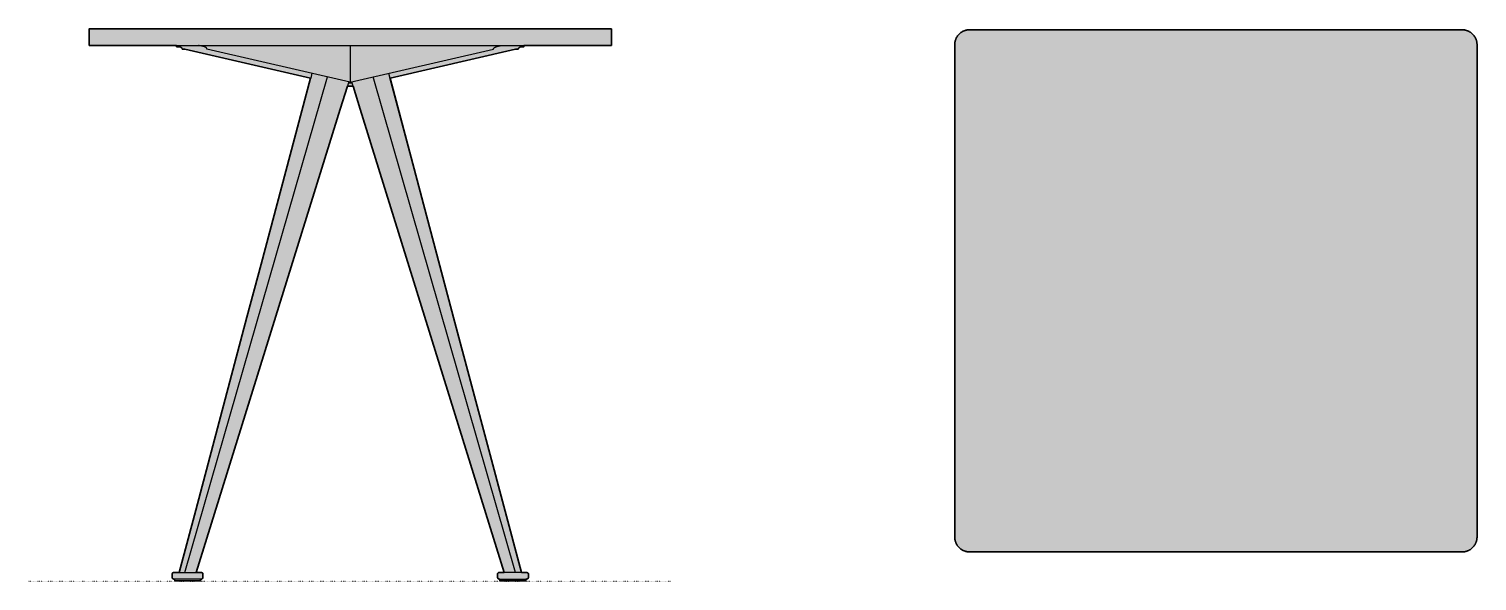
# Model space of a CAD drawing. Header units: millimetres. Extents: x 0 to 1941, y 0 to 740.
import ezdxf

# ---------------------------------------------------------------- set-up
doc = ezdxf.new("R2010")
doc.units = ezdxf.units.MM
doc.linetypes.add('Dots', pattern=[1, 0, -1])
doc.layers.add('Blocks', color=7, linetype='Continuous')
doc.layers.add('Blocks$Fill', color=7, linetype='Continuous', true_color=0xffffff)
for name, color, linetype, lineweight, true_color in [('Blocks$Inner', 7, 'Continuous', 25, 0x007f00), ('Blocks$Outline', 7, 'Continuous', 35, 0xff3f3f), ('Groud', 7, 'Dots', 25, 0x243775)]:
    doc.layers.add(name, color=color, linetype=linetype, lineweight=lineweight, true_color=true_color)

# ---------------------------------------------------------------- blocks, each defined once
blk = doc.blocks.new('Pyramid 21 Dining Table Top')
at = {"layer": 'Blocks$Fill'}
blk.add_hatch(color=256, dxfattribs=at).paths.add_polyline_path([(0, 660), (0, 0), (0, -0.7), (0, -1.3), (0.1, -2), (0.2, -2.6), (0.3, -3.3), (0.4, -3.9), (0.5, -4.5), (0.7, -5.2), (0.9, -5.8), (1.1, -6.4), (1.3, -7), (1.5, -7.6), (1.8, -8.2), (2.1, -8.8), (2.4, -9.4), (2.7, -10), (3, -10.6), (3.4, -11.1), (3.8, -11.7), (4.2, -12.2), (4.6, -12.7), (5, -13.2), (5.4, -13.7), (5.9, -14.1), (6.3, -14.6), (6.8, -15), (7.3, -15.4), (7.8, -15.8), (8.3, -16.2), (8.9, -16.6), (9.4, -17), (10, -17.3), (10.6, -17.6), (11.2, -17.9), (11.8, -18.2), (12.4, -18.5), (13, -18.7), (13.6, -18.9), (14.2, -19.1), (14.8, -19.3), (15.5, -19.5), (16.1, -19.6), (16.7, -19.7), (17.4, -19.8), (18, -19.9), (18.7, -20), (19.3, -20), (20, -20), (680, -20), (680.7, -20), (681.3, -19.9), (682, -19.9), (682.6, -19.8), (683.3, -19.7), (683.9, -19.6), (684.5, -19.5), (685.2, -19.3), (685.8, -19.1), (686.4, -18.9), (687, -18.7), (687.6, -18.5), (688.2, -18.2), (688.8, -17.9), (689.4, -17.6), (690, -17.3), (690.6, -17), (691.1, -16.6), (691.7, -16.2), (692.2, -15.8), (692.7, -15.4), (693.2, -15), (693.7, -14.6), (694.1, -14.1), (694.6, -13.7), (695, -13.2), (695.4, -12.7), (695.8, -12.2), (696.2, -11.7), (696.6, -11.1), (697, -10.6), (697.3, -10), (697.6, -9.4), (697.9, -8.8), (698.2, -8.2), (698.5, -7.6), (698.7, -7), (698.9, -6.4), (699.1, -5.8), (699.3, -5.2), (699.5, -4.5), (699.6, -3.9), (699.7, -3.3), (699.8, -2.6), (699.9, -2), (700, -1.3), (700, -0.7), (700, 0), (700, 660), (700, 660.7), (699.9, 661.3), (699.9, 662), (699.8, 662.6), (699.7, 663.3), (699.6, 663.9), (699.5, 664.6), (699.3, 665.2), (699.1, 665.8), (698.9, 666.4), (698.7, 667), (698.5, 667.6), (698.2, 668.2), (697.9, 668.8), (697.6, 669.4), (697.3, 670), (697, 670.6), (696.6, 671.1), (696.2, 671.7), (695.8, 672.2), (695.4, 672.7), (695, 673.2), (694.6, 673.7), (694.1, 674.1), (693.7, 674.6), (693.2, 675), (692.7, 675.5), (692.2, 675.9), (691.7, 676.2), (691.1, 676.6), (690.6, 677), (690, 677.3), (689.4, 677.6), (688.8, 677.9), (688.2, 678.2), (687.6, 678.5), (687, 678.7), (686.4, 678.9), (685.8, 679.1), (685.2, 679.3), (684.5, 679.5), (683.9, 679.6), (683.3, 679.7), (682.6, 679.8), (682, 679.9), (681.3, 680), (680.7, 680), (680, 680), (20, 680), (19.3, 680), (18.7, 680), (18, 679.9), (17.4, 679.8), (16.7, 679.7), (16.1, 679.6), (15.4, 679.5), (14.8, 679.3), (14.2, 679.1), (13.6, 678.9), (13, 678.7), (12.4, 678.5), (11.8, 678.2), (11.2, 677.9), (10.6, 677.6), (10, 677.3), (9.4, 677), (8.9, 676.6), (8.3, 676.2), (7.8, 675.8), (7.3, 675.4), (6.8, 675), (6.3, 674.6), (5.9, 674.1), (5.4, 673.7), (5, 673.2), (4.5, 672.7), (4.1, 672.2), (3.8, 671.7), (3.4, 671.1), (3, 670.6), (2.7, 670), (2.4, 669.4), (2.1, 668.8), (1.8, 668.2), (1.5, 667.6), (1.3, 667), (1.1, 666.4), (0.9, 665.8), (0.7, 665.2), (0.5, 664.5), (0.4, 663.9), (0.3, 663.3), (0.2, 662.6), (0.1, 662), (0, 661.3), (0, 660.7)], flags=0)
at = {"layer": 'Blocks$Inner'}
for points in [[(680, 680), (20, 680)], [(0, 660), (0, 0)], [(700, 0), (700, 660)], [(20, -20), (680, -20)]]:
    blk.add_lwpolyline(points, dxfattribs=at)
for points in [[(20, 680), (14.6, 680), (5.4, 674.6), (0, 665.4), (0, 660)], [(700, 660), (700, 665.4), (694.6, 674.6), (685.3, 680), (680, 680)], [(0, 0), (0, -5.4), (5.4, -14.6), (14.6, -20), (20, -20)], [(680, -20), (685.4, -20), (694.6, -14.6), (700, -5.3), (700, 0)]]:
    blk.add_open_spline(points, degree=2, dxfattribs=at)
at = {"layer": 'Blocks$Outline'}
for points in [[(680, 680), (20, 680)], [(0, 660), (0, 0)], [(700, 0), (700, 660)], [(20, -20), (680, -20)]]:
    blk.add_lwpolyline(points, dxfattribs=at)
for points in [[(20, 680), (14.6, 680), (5.4, 674.6), (0, 665.4), (0, 660)], [(700, 660), (700, 665.4), (694.6, 674.6), (685.3, 680), (680, 680)], [(0, 0), (0, -5.4), (5.4, -14.6), (14.6, -20), (20, -20)], [(680, -20), (685.4, -20), (694.6, -14.6), (700, -5.3), (700, 0)]]:
    blk.add_open_spline(points, degree=2, dxfattribs=at)
blk = doc.blocks.new('Pyramid 21 Dining Table Side')
at = {"layer": 'Blocks$Fill'}
blk.add_hatch(color=256, dxfattribs=at).paths.add_polyline_path([(663.4, 718.1), (780.6, 718.1), (780.6, 740.1), (80.6, 740.1), (80.6, 718.1), (197.8, 718.1), (197.8, 716.1), (203, 715.6), (203.1, 715.6), (203.3, 715.6), (203.4, 715.5), (203.5, 715.5), (203.6, 715.4), (203.7, 715.4), (203.8, 715.3), (203.9, 715.3), (204, 715.2), (204.1, 715.2), (204.1, 715.1), (204.2, 715.1), (204.2, 715.1), (204.3, 715), (204.3, 715), (204.4, 714.9), (204.4, 714.9), (204.5, 714.9), (204.5, 714.8), (204.6, 714.8), (204.6, 714.7), (204.6, 714.7), (204.7, 714.6), (204.7, 714.6), (204.8, 714.6), (204.8, 714.5), (204.8, 714.5), (204.9, 714.4), (204.9, 714.4), (205, 714.3), (205, 714.3), (205, 714.2), (205.1, 714.2), (205.1, 714.1), (205.2, 714), (205.2, 713.9), (205.3, 713.8), (205.3, 713.7), (205.4, 713.6), (205.4, 713.5), (205.4, 713.4), (205.5, 713.3), (205.5, 713.2), (205.5, 713.1), (208.9, 713.1), (377.3, 674.2), (201.2, 11.6), (195.2, 11.6), (195, 11.5), (194.8, 11.5), (194.6, 11.5), (194.4, 11.5), (194.2, 11.5), (194, 11.4), (193.9, 11.4), (193.8, 11.4), (193.7, 11.3), (193.6, 11.3), (193.6, 11.3), (193.5, 11.3), (193.4, 11.3), (193.3, 11.2), (193.3, 11.2), (193.2, 11.2), (193.1, 11.1), (193.1, 11.1), (193, 11.1), (192.9, 11), (192.9, 11), (192.8, 11), (192.8, 10.9), (192.7, 10.9), (192.7, 10.9), (192.6, 10.8), (192.6, 10.8), (192.5, 10.7), (192.5, 10.7), (192.4, 10.7), (192.4, 10.6), (192.3, 10.6), (192.3, 10.5), (192.3, 10.5), (192.2, 10.4), (192.2, 10.4), (192.2, 10.3), (192.1, 10.3), (192.1, 10.2), (192.1, 10.2), (192, 10.1), (192, 10), (192, 10), (192, 9.9), (192, 9.9), (191.9, 9.8), (191.9, 9.7), (191.9, 9.7), (191.9, 9.6), (191.9, 9.5), (191.9, 9.5), (191.9, 9.4), (191.8, 9.3), (191.8, 9.3), (191.8, 9.2), (191.8, 9.1), (191.8, 5.1), (191.8, 4.9), (191.8, 4.8), (191.8, 4.8), (191.9, 4.7), (191.9, 4.6), (191.9, 4.6), (191.9, 4.5), (191.9, 4.4), (191.9, 4.4), (191.9, 4.3), (192, 4.2), (192, 4.2), (192, 4.1), (192, 4.1), (192, 4), (192.1, 4), (192.1, 3.9), (192.1, 3.8), (192.2, 3.8), (192.2, 3.7), (192.2, 3.7), (192.3, 3.6), (192.3, 3.6), (192.3, 3.5), (192.4, 3.5), (192.4, 3.5), (192.5, 3.4), (192.5, 3.4), (192.6, 3.3), (192.6, 3.3), (192.7, 3.2), (192.7, 3.2), (192.8, 3.2), (192.8, 3.1), (192.9, 3.1), (192.9, 3.1), (193, 3), (193.1, 3), (193.1, 3), (193.2, 2.9), (193.3, 2.9), (193.3, 2.9), (193.4, 2.9), (193.5, 2.8), (193.6, 2.8), (193.6, 2.8), (193.7, 2.8), (193.8, 2.7), (193.9, 2.7), (194, 2.7), (194.2, 2.6), (194.4, 2.6), (194.6, 2.6), (194.8, 2.6), (195.1, 2.5), (195.3, 0.1), (211.8, 0.1), (230.1, 0.1), (230, 2.6), (230.3, 2.6), (230.5, 2.6), (230.6, 2.6), (230.8, 2.6), (231, 2.6), (231.1, 2.6), (231.2, 2.7), (231.2, 2.7), (231.3, 2.7), (231.4, 2.7), (231.5, 2.7), (231.5, 2.8), (231.6, 2.8), (231.7, 2.8), (231.8, 2.8), (231.8, 2.9), (231.9, 2.9), (231.9, 2.9), (232, 2.9), (232.1, 3), (232.1, 3), (232.2, 3), (232.2, 3.1), (232.3, 3.1), (232.4, 3.2), (232.4, 3.2), (232.5, 3.2), (232.5, 3.3), (232.5, 3.3), (232.6, 3.4), (232.6, 3.4), (232.7, 3.5), (232.7, 3.5), (232.8, 3.6), (232.8, 3.6), (232.8, 3.7), (232.9, 3.7), (232.9, 3.8), (232.9, 3.8), (233, 3.9), (233, 3.9), (233, 4), (233, 4.1), (233, 4.1), (233.1, 4.2), (233.1, 4.3), (233.1, 4.3), (233.1, 4.4), (233.1, 4.5), (233.1, 4.5), (233.2, 4.6), (233.2, 4.7), (233.2, 4.7), (233.2, 4.8), (233.2, 4.9), (233.2, 5), (233.2, 9.1), (233.2, 9.2), (233.2, 9.3), (233.2, 9.4), (233.2, 9.4), (233.2, 9.5), (233.1, 9.6), (233.1, 9.6), (233.1, 9.7), (233.1, 9.8), (233.1, 9.8), (233.1, 9.9), (233, 10), (233, 10), (233, 10.1), (233, 10.2), (233, 10.2), (232.9, 10.3), (232.9, 10.3), (232.9, 10.4), (232.8, 10.4), (232.8, 10.5), (232.8, 10.5), (232.7, 10.6), (232.7, 10.6), (232.6, 10.7), (232.6, 10.7), (232.5, 10.8), (232.5, 10.8), (232.5, 10.9), (232.4, 10.9), (232.4, 10.9), (232.3, 11), (232.2, 11), (232.2, 11.1), (232.1, 11.1), (232.1, 11.1), (232, 11.2), (231.9, 11.2), (231.9, 11.2), (231.8, 11.2), (231.8, 11.3), (231.7, 11.3), (231.6, 11.3), (231.5, 11.3), (231.5, 11.4), (231.4, 11.4), (231.3, 11.4), (231.2, 11.4), (231.2, 11.4), (231.1, 11.5), (231, 11.5), (230.8, 11.5), (230.6, 11.5), (230.5, 11.5), (230.3, 11.5), (230.1, 11.6), (224.1, 11.6), (426.9, 663.2), (434.3, 663.2), (637.1, 11.6), (631, 11.5), (630.8, 11.5), (630.6, 11.5), (630.4, 11.5), (630.2, 11.5), (630.1, 11.5), (630.1, 11.4), (630, 11.4), (629.9, 11.4), (629.8, 11.4), (629.7, 11.4), (629.7, 11.3), (629.6, 11.3), (629.5, 11.3), (629.5, 11.3), (629.4, 11.2), (629.3, 11.2), (629.3, 11.2), (629.2, 11.2), (629.1, 11.1), (629.1, 11.1), (629, 11.1), (629, 11), (628.9, 11), (628.9, 10.9), (628.8, 10.9), (628.8, 10.9), (628.7, 10.8), (628.7, 10.8), (628.6, 10.7), (628.6, 10.7), (628.5, 10.6), (628.5, 10.6), (628.5, 10.5), (628.4, 10.5), (628.4, 10.4), (628.4, 10.4), (628.3, 10.3), (628.3, 10.3), (628.3, 10.2), (628.2, 10.2), (628.2, 10.1), (628.2, 10), (628.2, 10), (628.1, 9.9), (628.1, 9.8), (628.1, 9.8), (628.1, 9.7), (628.1, 9.6), (628.1, 9.6), (628.1, 9.5), (628, 9.4), (628, 9.4), (628, 9.3), (628, 9.2), (628, 9.1), (628, 5.1), (628, 4.9), (628, 4.8), (628, 4.7), (628, 4.7), (628.1, 4.6), (628.1, 4.5), (628.1, 4.5), (628.1, 4.4), (628.1, 4.3), (628.1, 4.3), (628.1, 4.2), (628.2, 4.1), (628.2, 4.1), (628.2, 4), (628.2, 3.9), (628.3, 3.9), (628.3, 3.8), (628.3, 3.8), (628.4, 3.7), (628.4, 3.7), (628.4, 3.6), (628.5, 3.6), (628.5, 3.5), (628.5, 3.5), (628.6, 3.4), (628.6, 3.4), (628.7, 3.3), (628.7, 3.3), (628.8, 3.2), (628.8, 3.2), (628.9, 3.2), (628.9, 3.1), (629, 3.1), (629, 3), (629.1, 3), (629.1, 3), (629.2, 2.9), (629.3, 2.9), (629.3, 2.9), (629.4, 2.9), (629.5, 2.8), (629.5, 2.8), (629.6, 2.8), (629.7, 2.8), (629.7, 2.7), (629.8, 2.7), (629.9, 2.7), (630, 2.7), (630.1, 2.7), (630.1, 2.6), (630.2, 2.6), (630.4, 2.6), (630.6, 2.6), (630.8, 2.6), (631, 2.6), (631.2, 2.6), (631.2, 2.6), (631.1, 0.1), (631.7, 0.1), (665.9, 0.1), (666.1, 2.5), (666.6, 2.6), (666.8, 2.6), (667, 2.6), (667.2, 2.7), (667.3, 2.7), (667.4, 2.7), (667.5, 2.8), (667.6, 2.8), (667.7, 2.8), (667.7, 2.8), (667.8, 2.9), (667.9, 2.9), (667.9, 2.9), (668, 2.9), (668.1, 3), (668.1, 3), (668.2, 3), (668.3, 3.1), (668.3, 3.1), (668.4, 3.1), (668.4, 3.2), (668.5, 3.2), (668.5, 3.2), (668.6, 3.3), (668.6, 3.3), (668.7, 3.4), (668.7, 3.4), (668.8, 3.5), (668.8, 3.5), (668.9, 3.5), (668.9, 3.6), (668.9, 3.6), (669, 3.7), (669, 3.7), (669.1, 3.8), (669.1, 3.8), (669.1, 3.9), (669.1, 4), (669.2, 4), (669.2, 4.1), (669.2, 4.1), (669.2, 4.2), (669.3, 4.2), (669.3, 4.3), (669.3, 4.4), (669.3, 4.4), (669.3, 4.5), (669.3, 4.6), (669.3, 4.6), (669.4, 4.7), (669.4, 4.8), (669.4, 4.8), (669.4, 4.9), (669.4, 5), (669.4, 9.1), (669.4, 9.2), (669.4, 9.3), (669.4, 9.3), (669.4, 9.4), (669.3, 9.5), (669.3, 9.5), (669.3, 9.6), (669.3, 9.7), (669.3, 9.7), (669.3, 9.8), (669.3, 9.9), (669.2, 9.9), (669.2, 10), (669.2, 10), (669.2, 10.1), (669.1, 10.2), (669.1, 10.2), (669.1, 10.3), (669.1, 10.3), (669, 10.4), (669, 10.4), (668.9, 10.5), (668.9, 10.5), (668.9, 10.6), (668.8, 10.6), (668.8, 10.7), (668.7, 10.7), (668.7, 10.7), (668.6, 10.8), (668.6, 10.8), (668.5, 10.9), (668.5, 10.9), (668.4, 10.9), (668.4, 11), (668.3, 11), (668.3, 11), (668.2, 11.1), (668.1, 11.1), (668.1, 11.1), (668, 11.2), (667.9, 11.2), (667.9, 11.2), (667.8, 11.3), (667.7, 11.3), (667.7, 11.3), (667.6, 11.3), (667.5, 11.3), (667.4, 11.4), (667.3, 11.4), (667.2, 11.4), (667, 11.5), (666.8, 11.5), (666.6, 11.5), (666.5, 11.5), (666.3, 11.5), (666.1, 11.6), (665.8, 11.6), (665.5, 11.6), (661.7, 11.6), (660, 11.6), (483.9, 674.2), (652.3, 713.1), (655.7, 713.1), (655.7, 713.2), (655.7, 713.3), (655.8, 713.4), (655.8, 713.5), (655.9, 713.6), (655.9, 713.7), (656, 713.8), (656, 713.9), (656.1, 714), (656.1, 714.1), (656.2, 714.2), (656.2, 714.2), (656.2, 714.3), (656.3, 714.3), (656.3, 714.4), (656.3, 714.4), (656.4, 714.5), (656.4, 714.5), (656.5, 714.6), (656.5, 714.6), (656.5, 714.6), (656.6, 714.7), (656.6, 714.7), (656.7, 714.8), (656.7, 714.8), (656.7, 714.9), (656.8, 714.9), (656.8, 714.9), (656.9, 715), (656.9, 715), (657, 715.1), (657, 715.1), (657.1, 715.1), (657.1, 715.2), (657.2, 715.2), (657.3, 715.3), (657.4, 715.3), (657.5, 715.4), (657.6, 715.4), (657.8, 715.5), (657.9, 715.5), (658, 715.6), (658.1, 715.6), (658.2, 715.6), (663.4, 716.1)], flags=0)
at = {"layer": 'Blocks$Inner'}
blk.add_line((652.3, 11.6, 0), (461.2, 675.8, 0), dxfattribs=at)
blk.add_lwpolyline([(80.6, 718.1), (780.6, 718.1), (780.6, 740.1), (80.6, 740.1)], close=True, dxfattribs=at)
for points in [[(197.8, 718.1), (197.8, 716.1), (203, 715.6), (203.1, 715.6), (203.3, 715.6), (203.4, 715.5), (203.5, 715.5), (203.6, 715.4), (203.7, 715.4), (203.8, 715.3), (203.9, 715.3), (204, 715.2), (204.1, 715.2), (204.1, 715.1), (204.2, 715.1), (204.2, 715.1), (204.3, 715), (204.3, 715), (204.4, 714.9), (204.4, 714.9), (204.5, 714.9), (204.5, 714.8), (204.6, 714.8), (204.6, 714.7), (204.6, 714.7), (204.7, 714.6), (204.7, 714.6), (204.8, 714.6), (204.8, 714.5), (204.8, 714.5), (204.9, 714.4), (204.9, 714.4), (205, 714.3), (205, 714.3), (205, 714.2), (205.1, 714.2), (205.1, 714.1), (205.2, 714), (205.2, 713.9), (205.3, 713.8), (205.3, 713.7), (205.4, 713.6), (205.4, 713.5), (205.4, 713.4), (205.5, 713.3), (205.5, 713.2), (205.5, 713.1), (208.9, 713.1), (377.6, 674.1)], [(430.6, 718.1), (430.6, 716.1), (430.6, 714.3), (430.6, 713.1), (430.6, 668.7), (238.6, 713.1), (238.6, 713.1), (238.6, 713.1), (238.6, 713.1), (238.6, 713.2), (238.6, 713.2), (238.6, 713.2), (238.6, 713.3), (238.6, 713.3), (238.6, 713.3), (238.6, 713.3), (238.6, 713.4), (238.6, 713.5), (238.6, 713.5), (238.6, 713.6), (238.5, 713.6), (238.5, 713.7), (238.5, 713.7), (238.5, 713.8), (238.5, 713.8), (238.4, 713.9), (238.4, 713.9), (238.4, 714), (238.3, 714), (238.3, 714.1), (238.3, 714.1), (238.2, 714.2), (238.2, 714.2), (238.2, 714.3), (238.1, 714.3), (238.1, 714.4), (238, 714.5), (237.9, 714.6), (237.8, 714.6), (237.7, 714.8), (237.6, 714.9), (237.4, 715), (237.3, 715.1), (237.1, 715.2), (237, 715.3), (236.9, 715.4), (236.7, 715.5), (236.6, 715.6), (236.4, 715.6), (236.3, 715.7), (236.1, 715.8), (235.8, 715.9), (235.5, 716.1), (235, 716.2), (234.6, 716.4), (234.1, 716.6), (233.7, 716.7), (233.2, 716.8), (232.8, 717), (232.3, 717.1), (231.9, 717.2), (231.3, 717.3), (230.7, 717.4), (229.5, 717.6), (228.3, 717.8), (227.1, 718.1)], [(430.6, 668.7), (622.6, 713.1), (622.6, 713.1), (622.6, 713.1), (622.6, 713.1), (622.6, 713.2), (622.6, 713.2), (622.6, 713.2), (622.6, 713.3), (622.6, 713.3), (622.6, 713.3), (622.6, 713.3), (622.6, 713.4), (622.6, 713.5), (622.6, 713.5), (622.7, 713.6), (622.7, 713.6), (622.7, 713.7), (622.7, 713.7), (622.7, 713.8), (622.8, 713.8), (622.8, 713.9), (622.8, 713.9), (622.9, 714), (622.9, 714), (622.9, 714.1), (622.9, 714.1), (623, 714.2), (623, 714.2), (623, 714.3), (623.1, 714.3), (623.2, 714.4), (623.2, 714.5), (623.3, 714.6), (623.4, 714.6), (623.5, 714.8), (623.7, 714.9), (623.8, 715), (623.9, 715.1), (624.1, 715.2), (624.2, 715.3), (624.4, 715.4), (624.5, 715.5), (624.7, 715.6), (624.8, 715.6), (625, 715.7), (625.1, 715.8), (625.4, 715.9), (625.8, 716.1), (626.2, 716.2), (626.6, 716.4), (627.1, 716.6), (627.5, 716.7), (628, 716.8), (628.4, 717), (628.9, 717.1), (629.4, 717.2), (629.9, 717.3), (630.5, 717.4), (631.7, 717.6), (632.9, 717.8), (634.1, 718.1)], [(483.5, 674.1), (652.3, 713.1), (655.7, 713.1), (655.7, 713.2), (655.7, 713.3), (655.8, 713.4), (655.8, 713.5), (655.9, 713.6), (655.9, 713.7), (656, 713.8), (656, 713.9), (656.1, 714), (656.1, 714.1), (656.2, 714.2), (656.2, 714.2), (656.2, 714.3), (656.3, 714.3), (656.3, 714.4), (656.3, 714.4), (656.4, 714.5), (656.4, 714.5), (656.5, 714.6), (656.5, 714.6), (656.5, 714.6), (656.6, 714.7), (656.6, 714.7), (656.7, 714.8), (656.7, 714.8), (656.7, 714.9), (656.8, 714.9), (656.8, 714.9), (656.9, 715), (656.9, 715), (657, 715.1), (657, 715.1), (657.1, 715.1), (657.1, 715.2), (657.2, 715.2), (657.3, 715.3), (657.4, 715.3), (657.5, 715.4), (657.6, 715.4), (657.8, 715.5), (657.9, 715.5), (658, 715.6), (658.1, 715.6), (658.2, 715.6), (663.4, 716.1), (663.4, 718.1)], [(379.3, 680.6), (377.6, 674.3)], [(482, 680.6), (483.6, 674.3)], [(201.2, 11.6), (223.5, 95), (292.1, 353.5), (311.3, 424.9), (377.4, 674.4)], [(208.9, 11.6), (400, 675.8)], [(428.7, 669.2), (417.3, 632.5), (224.1, 11.6)], [(434.3, 663.2), (431.9, 663.2), (429.3, 663.2), (426.9, 663.2)], [(433.1, 667.2), (431.9, 667.2), (429.3, 667.2), (428.1, 667.2)], [(432.5, 669.2), (443.9, 632.5), (637.1, 11.6)], [(660, 11.6), (614.4, 182.4), (569.1, 353.4), (526.4, 513.5), (483.8, 674.4)], [(195.1, 2.5), (195, 2.6), (194.8, 2.6), (194.6, 2.6), (194.4, 2.6), (194.2, 2.6), (194, 2.7), (193.9, 2.7), (193.8, 2.7), (193.7, 2.8), (193.6, 2.8), (193.6, 2.8), (193.5, 2.8), (193.4, 2.9), (193.3, 2.9), (193.3, 2.9), (193.2, 2.9), (193.1, 3), (193.1, 3), (193, 3), (192.9, 3.1), (192.9, 3.1), (192.8, 3.1), (192.8, 3.2), (192.7, 3.2), (192.7, 3.2), (192.6, 3.3), (192.6, 3.3), (192.5, 3.4), (192.5, 3.4), (192.4, 3.5), (192.4, 3.5), (192.3, 3.5), (192.3, 3.6), (192.3, 3.6), (192.2, 3.7), (192.2, 3.7), (192.2, 3.8), (192.1, 3.8), (192.1, 3.9), (192.1, 4), (192, 4), (192, 4.1), (192, 4.1), (192, 4.2), (192, 4.2), (191.9, 4.3), (191.9, 4.4), (191.9, 4.4), (191.9, 4.5), (191.9, 4.6), (191.9, 4.6), (191.9, 4.7), (191.8, 4.8), (191.8, 4.8), (191.8, 4.9), (191.8, 5), (191.8, 5.1), (191.8, 9.1), (191.8, 9.1), (191.8, 9.2), (191.8, 9.3), (191.8, 9.3), (191.9, 9.4), (191.9, 9.5), (191.9, 9.5), (191.9, 9.6), (191.9, 9.7), (191.9, 9.7), (191.9, 9.8), (192, 9.9), (192, 9.9), (192, 10), (192, 10), (192, 10.1), (192.1, 10.2), (192.1, 10.2), (192.1, 10.3), (192.2, 10.3), (192.2, 10.4), (192.2, 10.4), (192.3, 10.5), (192.3, 10.5), (192.3, 10.6), (192.4, 10.6), (192.4, 10.7), (192.5, 10.7), (192.5, 10.7), (192.6, 10.8), (192.6, 10.8), (192.7, 10.9), (192.7, 10.9), (192.8, 10.9), (192.8, 11), (192.9, 11), (192.9, 11), (193, 11.1), (193.1, 11.1), (193.1, 11.1), (193.2, 11.2), (193.3, 11.2), (193.3, 11.2), (193.4, 11.3), (193.5, 11.3), (193.6, 11.3), (193.6, 11.3), (193.7, 11.3), (193.8, 11.4), (193.9, 11.4), (194, 11.4), (194.2, 11.5), (194.4, 11.5), (194.6, 11.5), (194.8, 11.5), (195, 11.5), (195.2, 11.6), (195.4, 11.6), (195.7, 11.6), (215, 11.6), (218.4, 11.6), (229.9, 11.6), (230.1, 11.6), (230.3, 11.5), (230.5, 11.5), (230.6, 11.5), (230.8, 11.5), (231, 11.5), (231.1, 11.5), (231.2, 11.4), (231.2, 11.4), (231.3, 11.4), (231.4, 11.4), (231.5, 11.4), (231.5, 11.3), (231.6, 11.3), (231.7, 11.3), (231.8, 11.3), (231.8, 11.2), (231.9, 11.2), (231.9, 11.2), (232, 11.2), (232.1, 11.1), (232.1, 11.1), (232.2, 11.1), (232.2, 11), (232.3, 11), (232.4, 10.9), (232.4, 10.9), (232.5, 10.9), (232.5, 10.8), (232.5, 10.8), (232.6, 10.7), (232.6, 10.7), (232.7, 10.6), (232.7, 10.6), (232.8, 10.5), (232.8, 10.5), (232.8, 10.4), (232.9, 10.4), (232.9, 10.3), (232.9, 10.3), (233, 10.2), (233, 10.2), (233, 10.1), (233, 10), (233, 10), (233.1, 9.9), (233.1, 9.8), (233.1, 9.8), (233.1, 9.7), (233.1, 9.6), (233.1, 9.6), (233.2, 9.5), (233.2, 9.4), (233.2, 9.4), (233.2, 9.3), (233.2, 9.2), (233.2, 9.1), (233.2, 9.1), (233.2, 5.1), (233.2, 5), (233.2, 4.9), (233.2, 4.8), (233.2, 4.7), (233.2, 4.7), (233.2, 4.6), (233.1, 4.5), (233.1, 4.5), (233.1, 4.4), (233.1, 4.3), (233.1, 4.3), (233.1, 4.2), (233, 4.1), (233, 4.1), (233, 4), (233, 3.9), (233, 3.9), (232.9, 3.8), (232.9, 3.8), (232.9, 3.7), (232.8, 3.7), (232.8, 3.6), (232.8, 3.6), (232.7, 3.5), (232.7, 3.5), (232.6, 3.4), (232.6, 3.4), (232.5, 3.3), (232.5, 3.3), (232.5, 3.2), (232.4, 3.2), (232.4, 3.2), (232.3, 3.1), (232.2, 3.1), (232.2, 3), (232.1, 3), (232.1, 3), (232, 2.9), (231.9, 2.9), (231.9, 2.9), (231.8, 2.9), (231.8, 2.8), (231.7, 2.8), (231.6, 2.8), (231.5, 2.8), (231.5, 2.7), (231.4, 2.7), (231.3, 2.7), (231.2, 2.7), (231.2, 2.7), (231.1, 2.6), (231, 2.6), (230.8, 2.6), (230.6, 2.6), (230.5, 2.6), (230.3, 2.6), (230.1, 2.6), (229.9, 2.6), (195.3, 2.6), (195.1, 2.5), (195.3, 0.1), (211.8, 0.1), (229.5, 0.1), (230.1, 0.1), (230, 2.6)], [(666.1, 2.5), (666.3, 2.6), (666.5, 2.6), (666.6, 2.6), (666.8, 2.6), (667, 2.6), (667.2, 2.7), (667.3, 2.7), (667.4, 2.7), (667.5, 2.8), (667.6, 2.8), (667.7, 2.8), (667.7, 2.8), (667.8, 2.9), (667.9, 2.9), (667.9, 2.9), (668, 2.9), (668.1, 3), (668.1, 3), (668.2, 3), (668.3, 3.1), (668.3, 3.1), (668.4, 3.1), (668.4, 3.2), (668.5, 3.2), (668.5, 3.2), (668.6, 3.3), (668.6, 3.3), (668.7, 3.4), (668.7, 3.4), (668.8, 3.5), (668.8, 3.5), (668.9, 3.5), (668.9, 3.6), (668.9, 3.6), (669, 3.7), (669, 3.7), (669.1, 3.8), (669.1, 3.8), (669.1, 3.9), (669.1, 4), (669.2, 4), (669.2, 4.1), (669.2, 4.1), (669.2, 4.2), (669.3, 4.2), (669.3, 4.3), (669.3, 4.4), (669.3, 4.4), (669.3, 4.5), (669.3, 4.6), (669.3, 4.6), (669.4, 4.7), (669.4, 4.8), (669.4, 4.8), (669.4, 4.9), (669.4, 5), (669.4, 5.1), (669.4, 9.1), (669.4, 9.1), (669.4, 9.2), (669.4, 9.3), (669.4, 9.3), (669.4, 9.4), (669.3, 9.5), (669.3, 9.5), (669.3, 9.6), (669.3, 9.7), (669.3, 9.7), (669.3, 9.8), (669.3, 9.9), (669.2, 9.9), (669.2, 10), (669.2, 10), (669.2, 10.1), (669.1, 10.2), (669.1, 10.2), (669.1, 10.3), (669.1, 10.3), (669, 10.4), (669, 10.4), (668.9, 10.5), (668.9, 10.5), (668.9, 10.6), (668.8, 10.6), (668.8, 10.7), (668.7, 10.7), (668.7, 10.7), (668.6, 10.8), (668.6, 10.8), (668.5, 10.9), (668.5, 10.9), (668.4, 10.9), (668.4, 11), (668.3, 11), (668.3, 11), (668.2, 11.1), (668.1, 11.1), (668.1, 11.1), (668, 11.2), (667.9, 11.2), (667.9, 11.2), (667.8, 11.3), (667.7, 11.3), (667.7, 11.3), (667.6, 11.3), (667.5, 11.3), (667.4, 11.4), (667.3, 11.4), (667.2, 11.4), (667, 11.5), (666.8, 11.5), (666.6, 11.5), (666.5, 11.5), (666.3, 11.5), (666.1, 11.6), (665.8, 11.6), (665.5, 11.6), (646.3, 11.6), (642.8, 11.6), (631.4, 11.6), (631.2, 11.6), (631, 11.5), (630.8, 11.5), (630.6, 11.5), (630.4, 11.5), (630.2, 11.5), (630.1, 11.5), (630.1, 11.4), (630, 11.4), (629.9, 11.4), (629.8, 11.4), (629.7, 11.4), (629.7, 11.3), (629.6, 11.3), (629.5, 11.3), (629.5, 11.3), (629.4, 11.2), (629.3, 11.2), (629.3, 11.2), (629.2, 11.2), (629.1, 11.1), (629.1, 11.1), (629, 11.1), (629, 11), (628.9, 11), (628.9, 10.9), (628.8, 10.9), (628.8, 10.9), (628.7, 10.8), (628.7, 10.8), (628.6, 10.7), (628.6, 10.7), (628.5, 10.6), (628.5, 10.6), (628.5, 10.5), (628.4, 10.5), (628.4, 10.4), (628.4, 10.4), (628.3, 10.3), (628.3, 10.3), (628.3, 10.2), (628.2, 10.2), (628.2, 10.1), (628.2, 10), (628.2, 10), (628.1, 9.9), (628.1, 9.8), (628.1, 9.8), (628.1, 9.7), (628.1, 9.6), (628.1, 9.6), (628.1, 9.5), (628, 9.4), (628, 9.4), (628, 9.3), (628, 9.2), (628, 9.1), (628, 9.1), (628, 5.1), (628, 5), (628, 4.9), (628, 4.8), (628, 4.7), (628, 4.7), (628.1, 4.6), (628.1, 4.5), (628.1, 4.5), (628.1, 4.4), (628.1, 4.3), (628.1, 4.3), (628.1, 4.2), (628.2, 4.1), (628.2, 4.1), (628.2, 4), (628.2, 3.9), (628.3, 3.9), (628.3, 3.8), (628.3, 3.8), (628.4, 3.7), (628.4, 3.7), (628.4, 3.6), (628.5, 3.6), (628.5, 3.5), (628.5, 3.5), (628.6, 3.4), (628.6, 3.4), (628.7, 3.3), (628.7, 3.3), (628.8, 3.2), (628.8, 3.2), (628.9, 3.2), (628.9, 3.1), (629, 3.1), (629, 3), (629.1, 3), (629.1, 3), (629.2, 2.9), (629.3, 2.9), (629.3, 2.9), (629.4, 2.9), (629.5, 2.8), (629.5, 2.8), (629.6, 2.8), (629.7, 2.8), (629.7, 2.7), (629.8, 2.7), (629.9, 2.7), (630, 2.7), (630.1, 2.7), (630.1, 2.6), (630.2, 2.6), (630.4, 2.6), (630.6, 2.6), (630.8, 2.6), (631, 2.6), (631.2, 2.6), (631.4, 2.6), (665.9, 2.6), (666.1, 2.5), (665.9, 0.1), (649.4, 0.1), (631.7, 0.1), (631.1, 0.1), (631.2, 2.6)], [(665.5, 11.6), (661.7, 11.6)]]:
    blk.add_lwpolyline(points, dxfattribs=at)
at = {"layer": 'Blocks$Outline'}
for points in [[(663.4, 718.1), (780.6, 718.1), (780.6, 740.1), (80.6, 740.1), (80.6, 718.1)], [(80.6, 718.1), (197.8, 718.1)], [(197.8, 718.1), (197.8, 716.1), (203, 715.6), (203.1, 715.6), (203.3, 715.6), (203.4, 715.5), (203.5, 715.5), (203.6, 715.4), (203.7, 715.4), (203.8, 715.3), (203.9, 715.3), (204, 715.2), (204.1, 715.2), (204.1, 715.1), (204.2, 715.1), (204.2, 715.1), (204.3, 715), (204.3, 715), (204.4, 714.9), (204.4, 714.9), (204.5, 714.9), (204.5, 714.8), (204.6, 714.8), (204.6, 714.7), (204.6, 714.7), (204.7, 714.6), (204.7, 714.6), (204.8, 714.6), (204.8, 714.5), (204.8, 714.5), (204.9, 714.4), (204.9, 714.4), (205, 714.3), (205, 714.3), (205, 714.2), (205.1, 714.2), (205.1, 714.1), (205.2, 714), (205.2, 713.9), (205.3, 713.8), (205.3, 713.7), (205.4, 713.6), (205.4, 713.5), (205.4, 713.4), (205.5, 713.3), (205.5, 713.2), (205.5, 713.1), (208.9, 713.1), (377.3, 674.2)], [(483.9, 674.2), (652.3, 713.1), (655.7, 713.1), (655.7, 713.2), (655.7, 713.3), (655.8, 713.4), (655.8, 713.5), (655.9, 713.6), (655.9, 713.7), (656, 713.8), (656, 713.9), (656.1, 714), (656.1, 714.1), (656.2, 714.2), (656.2, 714.2), (656.2, 714.3), (656.3, 714.3), (656.3, 714.4), (656.3, 714.4), (656.4, 714.5), (656.4, 714.5), (656.5, 714.6), (656.5, 714.6), (656.5, 714.6), (656.6, 714.7), (656.6, 714.7), (656.7, 714.8), (656.7, 714.8), (656.7, 714.9), (656.8, 714.9), (656.8, 714.9), (656.9, 715), (656.9, 715), (657, 715.1), (657, 715.1), (657.1, 715.1), (657.1, 715.2), (657.2, 715.2), (657.3, 715.3), (657.4, 715.3), (657.5, 715.4), (657.6, 715.4), (657.8, 715.5), (657.9, 715.5), (658, 715.6), (658.1, 715.6), (658.2, 715.6), (663.4, 716.1), (663.4, 718.1)], [(377.3, 674.2), (311.3, 424.9), (292.1, 353.5), (223.5, 95), (201.2, 11.6)], [(224.1, 11.6), (417.3, 632.5), (426.9, 663.2)], [(426.9, 663.2), (429.3, 663.2), (431.9, 663.2), (434.3, 663.2)], [(434.3, 663.2), (443.9, 632.5), (637.1, 11.6)], [(660, 11.6), (614.4, 182.4), (569.1, 353.4), (526.4, 513.5), (483.9, 674.2)], [(201.2, 11.6), (195.7, 11.6), (195.4, 11.6), (195.2, 11.6), (195, 11.5), (194.8, 11.5), (194.6, 11.5), (194.4, 11.5), (194.2, 11.5), (194, 11.4), (193.9, 11.4), (193.8, 11.4), (193.7, 11.3), (193.6, 11.3), (193.6, 11.3), (193.5, 11.3), (193.4, 11.3), (193.3, 11.2), (193.3, 11.2), (193.2, 11.2), (193.1, 11.1), (193.1, 11.1), (193, 11.1), (192.9, 11), (192.9, 11), (192.8, 11), (192.8, 10.9), (192.7, 10.9), (192.7, 10.9), (192.6, 10.8), (192.6, 10.8), (192.5, 10.7), (192.5, 10.7), (192.4, 10.7), (192.4, 10.6), (192.3, 10.6), (192.3, 10.5), (192.3, 10.5), (192.2, 10.4), (192.2, 10.4), (192.2, 10.3), (192.1, 10.3), (192.1, 10.2), (192.1, 10.2), (192, 10.1), (192, 10), (192, 10), (192, 9.9), (192, 9.9), (191.9, 9.8), (191.9, 9.7), (191.9, 9.7), (191.9, 9.6), (191.9, 9.5), (191.9, 9.5), (191.9, 9.4), (191.8, 9.3), (191.8, 9.3), (191.8, 9.2), (191.8, 9.1), (191.8, 9.1), (191.8, 5.1), (191.8, 5), (191.8, 4.9), (191.8, 4.8), (191.8, 4.8), (191.9, 4.7), (191.9, 4.6), (191.9, 4.6), (191.9, 4.5), (191.9, 4.4), (191.9, 4.4), (191.9, 4.3), (192, 4.2), (192, 4.2), (192, 4.1), (192, 4.1), (192, 4), (192.1, 4), (192.1, 3.9), (192.1, 3.8), (192.2, 3.8), (192.2, 3.7), (192.2, 3.7), (192.3, 3.6), (192.3, 3.6), (192.3, 3.5), (192.4, 3.5), (192.4, 3.5), (192.5, 3.4), (192.5, 3.4), (192.6, 3.3), (192.6, 3.3), (192.7, 3.2), (192.7, 3.2), (192.8, 3.2), (192.8, 3.1), (192.9, 3.1), (192.9, 3.1), (193, 3), (193.1, 3), (193.1, 3), (193.2, 2.9), (193.3, 2.9), (193.3, 2.9), (193.4, 2.9), (193.5, 2.8), (193.6, 2.8), (193.6, 2.8), (193.7, 2.8), (193.8, 2.7), (193.9, 2.7), (194, 2.7), (194.2, 2.6), (194.4, 2.6), (194.6, 2.6), (194.8, 2.6), (195, 2.6), (195.1, 2.5)], [(195.1, 2.5), (195.3, 0.1), (211.8, 0.1), (229.5, 0.1), (230.1, 0.1), (230, 2.6)], [(230, 2.6), (230.1, 2.6), (230.3, 2.6), (230.5, 2.6), (230.6, 2.6), (230.8, 2.6), (231, 2.6), (231.1, 2.6), (231.2, 2.7), (231.2, 2.7), (231.3, 2.7), (231.4, 2.7), (231.5, 2.7), (231.5, 2.8), (231.6, 2.8), (231.7, 2.8), (231.8, 2.8), (231.8, 2.9), (231.9, 2.9), (231.9, 2.9), (232, 2.9), (232.1, 3), (232.1, 3), (232.2, 3), (232.2, 3.1), (232.3, 3.1), (232.4, 3.2), (232.4, 3.2), (232.5, 3.2), (232.5, 3.3), (232.5, 3.3), (232.6, 3.4), (232.6, 3.4), (232.7, 3.5), (232.7, 3.5), (232.8, 3.6), (232.8, 3.6), (232.8, 3.7), (232.9, 3.7), (232.9, 3.8), (232.9, 3.8), (233, 3.9), (233, 3.9), (233, 4), (233, 4.1), (233, 4.1), (233.1, 4.2), (233.1, 4.3), (233.1, 4.3), (233.1, 4.4), (233.1, 4.5), (233.1, 4.5), (233.2, 4.6), (233.2, 4.7), (233.2, 4.7), (233.2, 4.8), (233.2, 4.9), (233.2, 5), (233.2, 5.1), (233.2, 9.1), (233.2, 9.1), (233.2, 9.2), (233.2, 9.3), (233.2, 9.4), (233.2, 9.4), (233.2, 9.5), (233.1, 9.6), (233.1, 9.6), (233.1, 9.7), (233.1, 9.8), (233.1, 9.8), (233.1, 9.9), (233, 10), (233, 10), (233, 10.1), (233, 10.2), (233, 10.2), (232.9, 10.3), (232.9, 10.3), (232.9, 10.4), (232.8, 10.4), (232.8, 10.5), (232.8, 10.5), (232.7, 10.6), (232.7, 10.6), (232.6, 10.7), (232.6, 10.7), (232.5, 10.8), (232.5, 10.8), (232.5, 10.9), (232.4, 10.9), (232.4, 10.9), (232.3, 11), (232.2, 11), (232.2, 11.1), (232.1, 11.1), (232.1, 11.1), (232, 11.2), (231.9, 11.2), (231.9, 11.2), (231.8, 11.2), (231.8, 11.3), (231.7, 11.3), (231.6, 11.3), (231.5, 11.3), (231.5, 11.4), (231.4, 11.4), (231.3, 11.4), (231.2, 11.4), (231.2, 11.4), (231.1, 11.5), (231, 11.5), (230.8, 11.5), (230.6, 11.5), (230.5, 11.5), (230.3, 11.5), (230.1, 11.6), (229.9, 11.6), (224.1, 11.6)], [(637.1, 11.6), (631.4, 11.6), (631.2, 11.6), (631, 11.5), (630.8, 11.5), (630.6, 11.5), (630.4, 11.5), (630.2, 11.5), (630.1, 11.5), (630.1, 11.4), (630, 11.4), (629.9, 11.4), (629.8, 11.4), (629.7, 11.4), (629.7, 11.3), (629.6, 11.3), (629.5, 11.3), (629.5, 11.3), (629.4, 11.2), (629.3, 11.2), (629.3, 11.2), (629.2, 11.2), (629.1, 11.1), (629.1, 11.1), (629, 11.1), (629, 11), (628.9, 11), (628.9, 10.9), (628.8, 10.9), (628.8, 10.9), (628.7, 10.8), (628.7, 10.8), (628.6, 10.7), (628.6, 10.7), (628.5, 10.6), (628.5, 10.6), (628.5, 10.5), (628.4, 10.5), (628.4, 10.4), (628.4, 10.4), (628.3, 10.3), (628.3, 10.3), (628.3, 10.2), (628.2, 10.2), (628.2, 10.1), (628.2, 10), (628.2, 10), (628.1, 9.9), (628.1, 9.8), (628.1, 9.8), (628.1, 9.7), (628.1, 9.6), (628.1, 9.6), (628.1, 9.5), (628, 9.4), (628, 9.4), (628, 9.3), (628, 9.2), (628, 9.1), (628, 9.1), (628, 5.1), (628, 5), (628, 4.9), (628, 4.8), (628, 4.7), (628, 4.7), (628.1, 4.6), (628.1, 4.5), (628.1, 4.5), (628.1, 4.4), (628.1, 4.3), (628.1, 4.3), (628.1, 4.2), (628.2, 4.1), (628.2, 4.1), (628.2, 4), (628.2, 3.9), (628.3, 3.9), (628.3, 3.8), (628.3, 3.8), (628.4, 3.7), (628.4, 3.7), (628.4, 3.6), (628.5, 3.6), (628.5, 3.5), (628.5, 3.5), (628.6, 3.4), (628.6, 3.4), (628.7, 3.3), (628.7, 3.3), (628.8, 3.2), (628.8, 3.2), (628.9, 3.2), (628.9, 3.1), (629, 3.1), (629, 3), (629.1, 3), (629.1, 3), (629.2, 2.9), (629.3, 2.9), (629.3, 2.9), (629.4, 2.9), (629.5, 2.8), (629.5, 2.8), (629.6, 2.8), (629.7, 2.8), (629.7, 2.7), (629.8, 2.7), (629.9, 2.7), (630, 2.7), (630.1, 2.7), (630.1, 2.6), (630.2, 2.6), (630.4, 2.6), (630.6, 2.6), (630.8, 2.6), (631, 2.6), (631.2, 2.6), (631.2, 2.6)], [(631.2, 2.6), (631.1, 0.1), (631.7, 0.1), (649.4, 0.1), (665.9, 0.1), (666.1, 2.5)], [(661.7, 11.6), (660, 11.6)], [(665.5, 11.6), (661.7, 11.6)], [(666.1, 2.5), (666.3, 2.6), (666.5, 2.6), (666.6, 2.6), (666.8, 2.6), (667, 2.6), (667.2, 2.7), (667.3, 2.7), (667.4, 2.7), (667.5, 2.8), (667.6, 2.8), (667.7, 2.8), (667.7, 2.8), (667.8, 2.9), (667.9, 2.9), (667.9, 2.9), (668, 2.9), (668.1, 3), (668.1, 3), (668.2, 3), (668.3, 3.1), (668.3, 3.1), (668.4, 3.1), (668.4, 3.2), (668.5, 3.2), (668.5, 3.2), (668.6, 3.3), (668.6, 3.3), (668.7, 3.4), (668.7, 3.4), (668.8, 3.5), (668.8, 3.5), (668.9, 3.5), (668.9, 3.6), (668.9, 3.6), (669, 3.7), (669, 3.7), (669.1, 3.8), (669.1, 3.8), (669.1, 3.9), (669.1, 4), (669.2, 4), (669.2, 4.1), (669.2, 4.1), (669.2, 4.2), (669.3, 4.2), (669.3, 4.3), (669.3, 4.4), (669.3, 4.4), (669.3, 4.5), (669.3, 4.6), (669.3, 4.6), (669.4, 4.7), (669.4, 4.8), (669.4, 4.8), (669.4, 4.9), (669.4, 5), (669.4, 5.1), (669.4, 9.1), (669.4, 9.1), (669.4, 9.2), (669.4, 9.3), (669.4, 9.3), (669.4, 9.4), (669.3, 9.5), (669.3, 9.5), (669.3, 9.6), (669.3, 9.7), (669.3, 9.7), (669.3, 9.8), (669.3, 9.9), (669.2, 9.9), (669.2, 10), (669.2, 10), (669.2, 10.1), (669.1, 10.2), (669.1, 10.2), (669.1, 10.3), (669.1, 10.3), (669, 10.4), (669, 10.4), (668.9, 10.5), (668.9, 10.5), (668.9, 10.6), (668.8, 10.6), (668.8, 10.7), (668.7, 10.7), (668.7, 10.7), (668.6, 10.8), (668.6, 10.8), (668.5, 10.9), (668.5, 10.9), (668.4, 10.9), (668.4, 11), (668.3, 11), (668.3, 11), (668.2, 11.1), (668.1, 11.1), (668.1, 11.1), (668, 11.2), (667.9, 11.2), (667.9, 11.2), (667.8, 11.3), (667.7, 11.3), (667.7, 11.3), (667.6, 11.3), (667.5, 11.3), (667.4, 11.4), (667.3, 11.4), (667.2, 11.4), (667, 11.5), (666.8, 11.5), (666.6, 11.5), (666.5, 11.5), (666.3, 11.5), (666.1, 11.6), (665.8, 11.6), (665.5, 11.6)]]:
    blk.add_lwpolyline(points, dxfattribs=at)

msp = doc.modelspace()

# ---------------------------------------------------------------- linework, layer by layer
at = {"layer": 'Groud'}
msp.add_lwpolyline([(0, 0), (861.2, 0)], dxfattribs=at)

# ---------------------------------------------------------------- block references
at = {"layer": 'Blocks'}
for name, p in [('Pyramid 21 Dining Table Side', (0, 0)), ('Pyramid 21 Dining Table Top', (1240.8, 59, 0))]:
    msp.add_blockref(name, p, dxfattribs=at)

doc.saveas('drawing.dxf')
